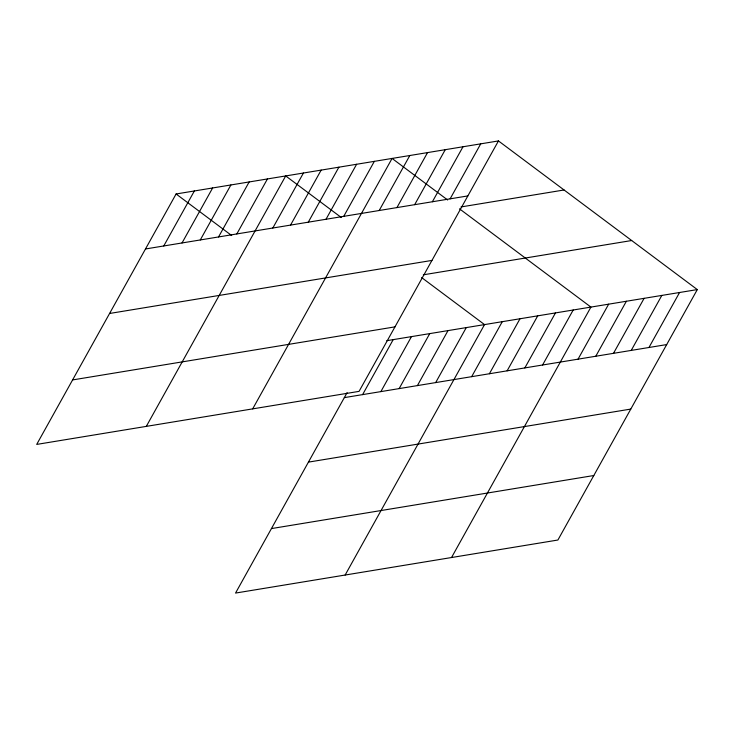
<?xml version="1.0" encoding="UTF-8"?>
<svg xmlns="http://www.w3.org/2000/svg" width="734" height="734" viewBox="0 0 734 734"><rect width="100%" height="100%" fill="white"/><g stroke="black" fill="none" stroke-linecap="round" stroke-linejoin="round"><path stroke-width="1.1" d="M498.459 140.928L176.096 193.978L36.7 444.419L359.064 391.369L498.459 140.928L697.3 289.581L557.904 540.022L235.541 593.072L347.109 392.626M163.755 245.973L194.363 190.968M182.023 242.963L212.631 187.968M200.281 239.954L230.898 184.959M218.548 236.954L249.165 181.949M236.816 233.944L267.433 178.949M146.305 426.381L285.7 175.94L341.292 217.503M272.819 228.017L303.426 173.022M290.545 225.099L321.162 170.105M308.28 222.182L338.888 167.187M326.006 219.264L356.614 164.269M343.732 216.347L374.349 161.352M252.679 408.875L392.075 158.434L447.667 199.997M379.194 210.511L409.811 155.516M396.929 207.594L427.537 152.599M414.655 204.676L445.263 149.681M432.381 201.758L462.998 146.763M450.116 198.841L480.724 143.846M362.596 394.626L393.204 339.622M380.863 391.617L411.471 336.622M399.131 388.607L429.739 333.612M417.398 385.607L448.006 330.603M435.666 382.597L466.273 327.603M345.145 575.034L484.541 324.593L421.655 277.58M471.659 376.67L502.276 321.675M489.394 373.753L520.002 318.758M507.121 370.835L537.728 315.84M524.847 367.918L555.464 312.923M542.582 365L573.19 310.005M451.529 557.528L590.925 307.087L459.502 208.832M578.043 359.165L608.651 304.17M595.769 356.247L626.377 301.252M613.496 353.329L644.113 298.334M631.231 350.412L661.839 295.417M648.957 347.494L679.574 292.499M145.488 248.973L467.842 195.923M461.016 206.942L564.079 189.978M109.586 313.473L431.95 260.423M423.353 274.81L631.68 240.523M72.602 379.928L394.956 326.869M386.763 340.686L697.3 289.581M344.329 397.626L666.692 344.576M308.427 462.126L630.79 409.077M271.442 528.581L593.806 475.522M176.096 193.978L231.687 235.541"/></g></svg>
